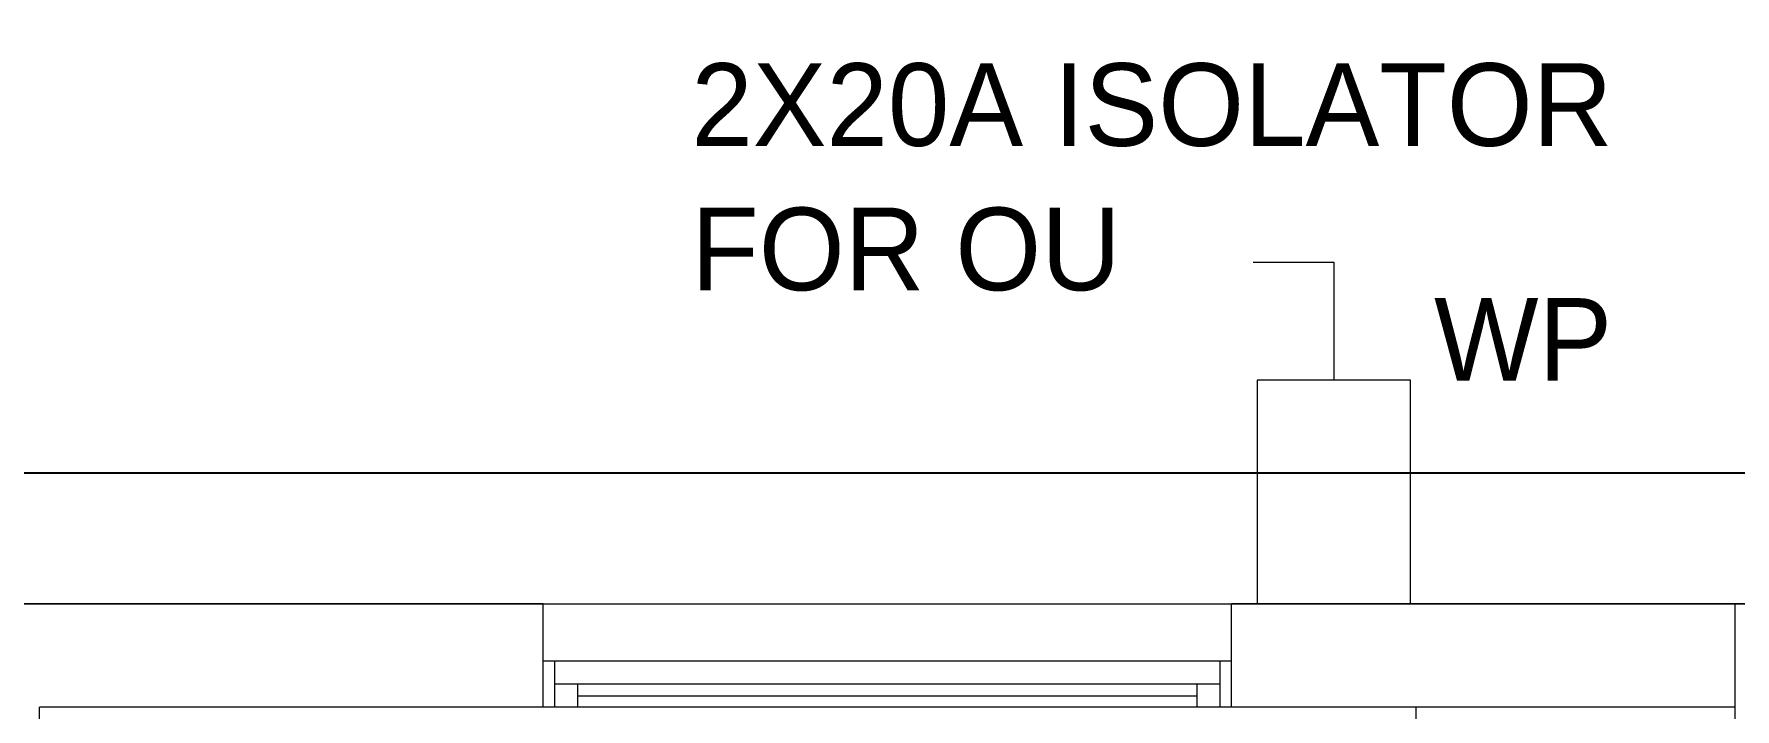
# Model space of a CAD drawing. Header units: metres. Extents: x 75097 to 220695, y -1557923 to -1361206.
# Drawn here: x 147604 to 151311, y -1426402 to -1424931 of the extents above; entities that cross this region are included whole.
import ezdxf

# ---------------------------------------------------------------- set-up
doc = ezdxf.new("R2010")
doc.units = ezdxf.units.M
doc.layers.get('0').update_dxf_attribs({"lineweight": 0})
for name, color, linetype, lineweight in [('A-100 - Copy$0$Aluminum', 8, 'Continuous', 0), ('A-100 - Copy$0$Medical Equipment and Furniture', 8, 'Continuous', 0), ('A-100 - Copy$0$Proj', 8, 'Continuous', 0), ('A-100 - Copy$0$Structure', 8, 'Continuous', 9), ('A-100 - Copy$0$Walls', 8, 'Continuous', 0)]:
    doc.layers.add(name, color=color, linetype=linetype, lineweight=lineweight)
doc.layers.add('A-100 - Copy$0$axes', color=8, linetype='Continuous')
doc.layers.add('E-POWR', color=7, linetype='Continuous', lineweight=9, true_color=0x4e7e3e)
doc.layers.add('E-POWR-IDEN _1-100_', color=7, linetype='Continuous', lineweight=9, true_color=0x4e7e3e)
doc.styles.add('Optima_5', font='', dxfattribs={"height": 3.001645})
doc.styles.get('Optima_5').set_extended_font_data('Optima')

# ---------------------------------------------------------------- blocks, each defined once
blk = doc.blocks.new('GI-041_dwg__U120-3902841-GI-041')
at = {"layer": 'E-POWR', "flags": 128}
blk.add_lwpolyline([(-0.1145, 0), (0.1145, 0), (0.1145, 0.1572), (-0.1145, 0.1572)], close=True, dxfattribs=at)
blk.add_lwpolyline([(0.2354, 0.1613), (0.2354, 0.0786), (0.1145, 0.0786)], dxfattribs=at)
blk = doc.blocks.new('A-100 - Copy')
at = {"layer": 'A-100 - Copy$0$Aluminum'}
for p, q in [((150213.7, -1426297.7, 0), (148713.7, -1426297.7, 0)), ((148738.7, -1426297.7, 0), (148738.7, -1426397.7, 0)), ((150188.7, -1426297.7, 0), (150188.7, -1426397.7, 0)), ((150188.7, -1426347.7, 0), (148738.7, -1426347.7, 0)), ((148788.7, -1426347.7, 0), (148788.7, -1426397.7, 0)), ((150138.7, -1426347.7, 0), (150138.7, -1426397.7, 0)), ((150213.7, -1426397.7, 0), (148713.7, -1426397.7, 0)), ((148788.7, -1426372.7, 0), (150138.7, -1426372.7, 0))]:
    blk.add_line(p, q, dxfattribs=at)
at = {"layer": 'A-100 - Copy$0$axes'}
blk.add_line((178940.3, -1425887.7, 2.4), (96042.2, -1425887.7, 2.4), dxfattribs=at)
at = {"layer": 'A-100 - Copy$0$Medical Equipment and Furniture'}
blk.add_line((150616.2, -1428310.2, 0), (150616.2, -1426397.7, 0), dxfattribs=at)
at = {"layer": 'A-100 - Copy$0$Medical Equipment and Furniture', "elevation": 0}
blk.add_lwpolyline([(115563.3, -1421042.7), (122868.3, -1421042.7), (122868.3, -1426172.7), (159028.3, -1426172.7), (159136.2, -1440572.7), (159048.3, -1440572.7), (159048.3, -1440877.7)], dxfattribs=at)
at = {"layer": 'A-100 - Copy$0$Proj'}
blk.add_line((148713.7, -1426172.7, 0), (150213.7, -1426172.7, 0), dxfattribs=at)
at = {"layer": 'A-100 - Copy$0$Structure', "elevation": 0}
blk.add_lwpolyline([(151311.2, -1426702.7), (151841.2, -1426702.7), (151841.2, -1426172.7), (151311.2, -1426172.7)], close=True, dxfattribs=at)
at = {"layer": 'A-100 - Copy$0$Walls'}
for p, q in [((148713.7, -1426172.7, 1), (146803.9, -1426172.7, 1)), ((148713.7, -1426397.7, 0), (148713.7, -1426172.7, 0)), ((151311.2, -1426172.7, 0), (150213.7, -1426172.7, 0)), ((150213.7, -1426397.7, 0), (150213.7, -1426172.7, 0)), ((147616.2, -1431222.7, 0), (147616.2, -1426397.7, 0)), ((148713.7, -1426397.7, 0), (147616.2, -1426397.7, 0)), ((151311.2, -1426397.7, 0), (150213.7, -1426397.7, 0))]:
    blk.add_line(p, q, dxfattribs=at)

msp = doc.modelspace()

# ---------------------------------------------------------------- block references
at = {"color": 85, "xscale": 2127.341102341351, "yscale": 2127.341102341351, "zscale": 2127.341102341351, "rotation": 89.99999999978158}
msp.add_blockref('GI-041_dwg__U120-3902841-GI-041', (150604.2, -1425929.1, 0), dxfattribs=at)

# ---------------------------------------------------------------- texts
at = {"layer": 'E-POWR-IDEN _1-100_', "attachment_point": 1, "rotation": 360, "line_spacing_factor": 1.047943, "style": 'Optima_5'}
for s, insert, char_height, width in [('2X20A ISOLATOR\\PFOR OU', (149036.6, -1424994.6, 0), 180.099, 2475.925), ('WP', (150655.6, -1425506.4), 180.1, 3.637978807091713e-12)]:
    msp.add_mtext(s, dxfattribs=dict(at, insert=insert, char_height=char_height, width=width))

# ---------------------------------------------------------------- next in the draw order: block references
msp.add_blockref('A-100 - Copy', (0, 0))

doc.saveas('drawing.dxf')
